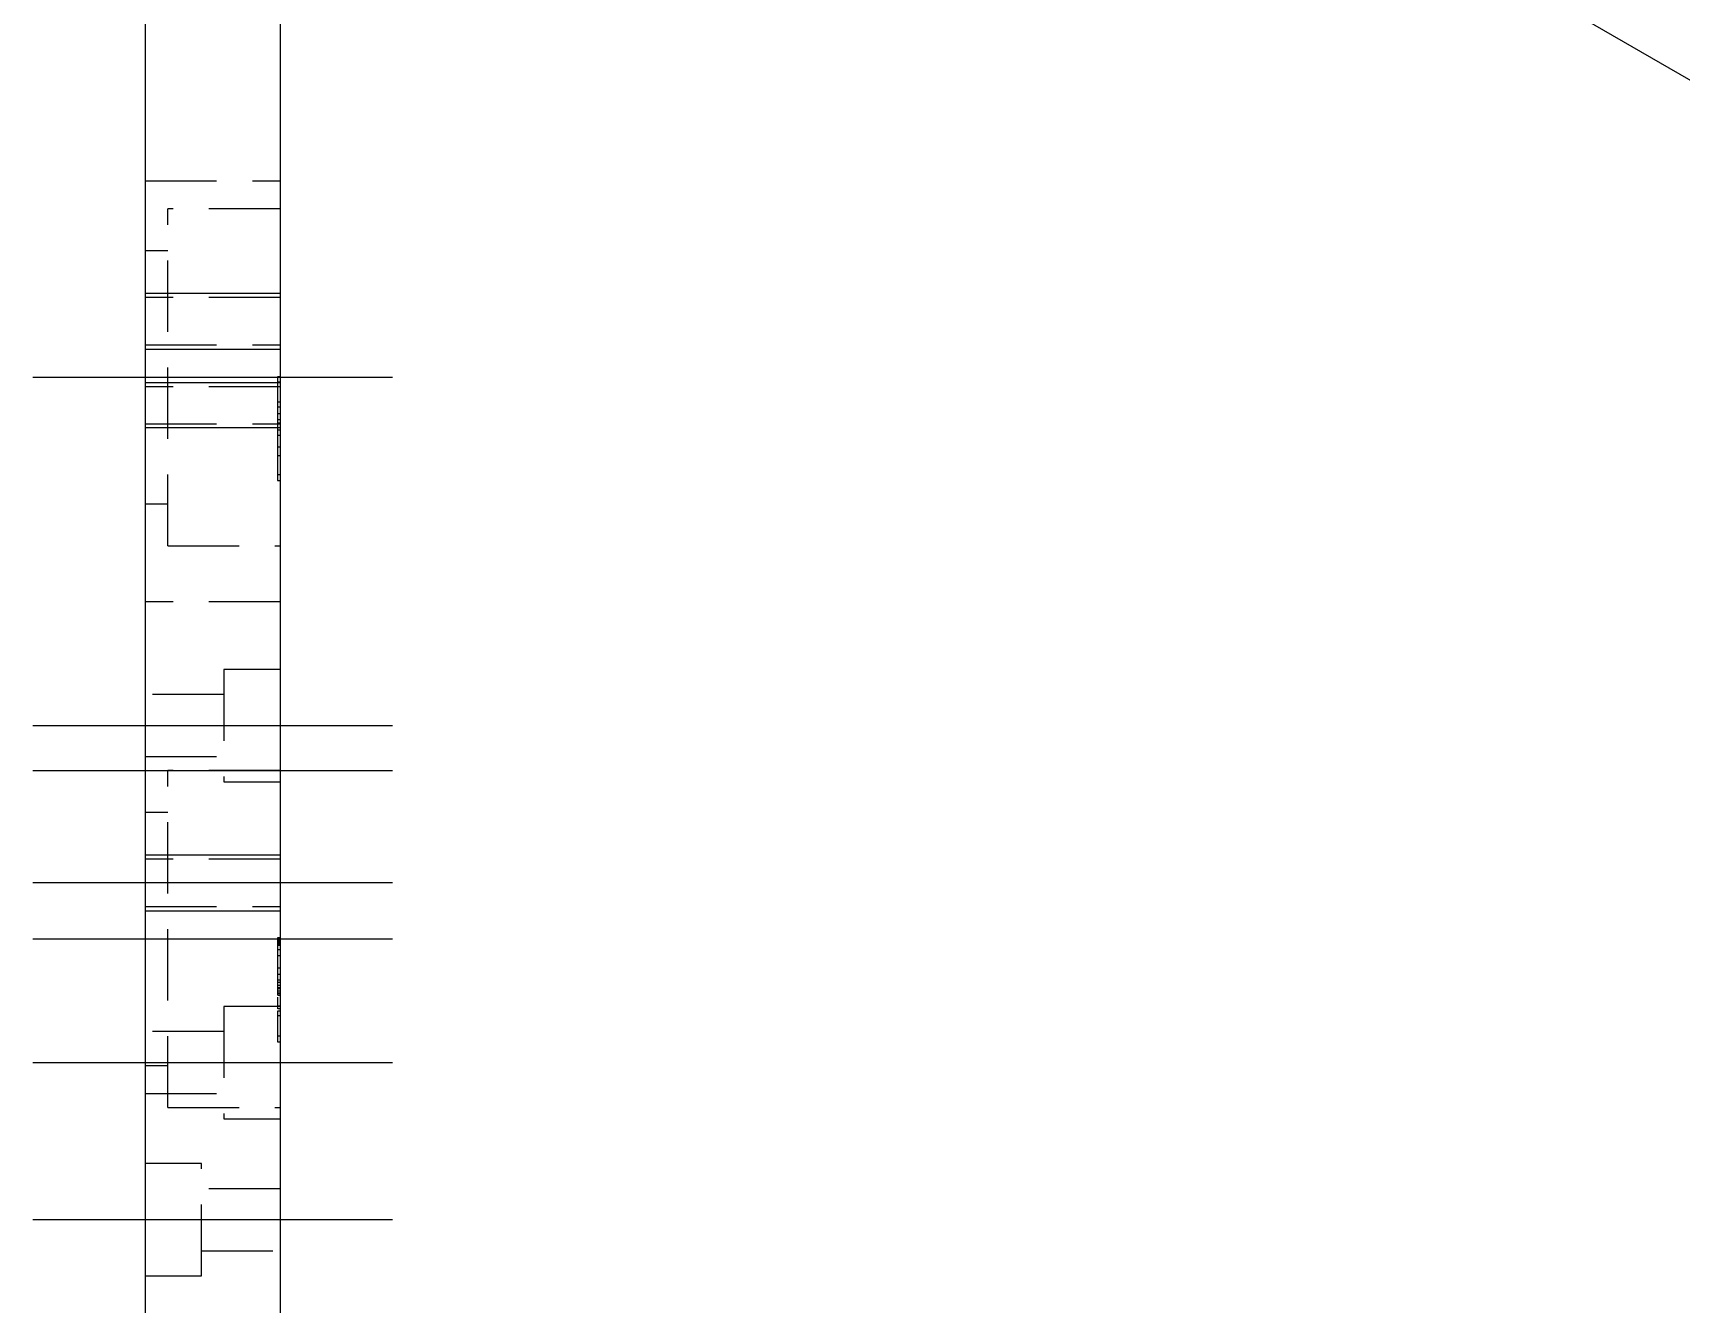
# Model space of a CAD drawing. Extents: x 2 to 292, y 3 to 207.
# Drawn here: x 233.53 to 262.87, y 111.77 to 134.4 of the extents above; entities that cross this region are included whole.
import ezdxf

# ---------------------------------------------------------------- set-up
doc = ezdxf.new("R2010")
doc.units = 0
for name, pattern in [('SLD-中心线', [34.29, 30.48, -1.27, 1.27, -1.27]), ('SLD-实线', [0]), ('SLD-虚线', [1.905, 1.27, -0.635])]:
    doc.linetypes.add(name, pattern=pattern)
doc.layers.get('0').update_dxf_attribs({"linetype": 'CONTINUOUS'})
doc.layers.add('图框', color=7, linetype='SLD-实线')

msp = doc.modelspace()

# ---------------------------------------------------------------- linework, layer by layer
at = {"color": 7, "linetype": 'SLD-实线'}
for p, q in [((235.53011907, 162.27148789), (235.53011907, 46.27149122)), ((237.93011909, 162.27148789), (237.93011909, 46.27149122)), ((243.64598006, 144.75302405), (285.3652783, 120.66898582)), ((235.53011908, 129.77148955), (237.93011908, 129.77148955)), ((235.53011908, 129.77148955), (237.93011908, 129.77148955)), ((235.53011908, 129.77148955), (237.93011908, 129.77148955)), ((235.53011908, 129.77148955), (237.93011908, 129.77148955)), ((235.53011908, 128.77148955), (237.93011908, 128.77148955)), ((235.53011908, 128.77148955), (237.93011908, 128.77148955)), ((235.53011908, 128.77148955), (237.93011908, 128.77148955)), ((235.53011908, 128.77148955), (237.93011908, 128.77148955)), ((237.93011908, 128.17148955), (235.53011908, 128.17148955)), ((237.93011908, 128.17148955), (235.53011908, 128.17148955)), ((237.93511908, 128.18630653), (237.93011909, 128.18630653)), ((237.93011908, 127.37148955), (235.53011908, 127.37148955)), ((237.93011908, 127.37148955), (235.53011908, 127.37148955)), ((237.93011909, 126.5416609), (237.93511908, 126.5416609)), ((235.53011908, 119.77148955), (237.93011908, 119.77148955)), ((235.53011908, 119.77148955), (237.93011908, 119.77148955)), ((235.53011908, 119.77148955), (237.93011908, 119.77148955)), ((235.53011908, 119.77148955), (237.93011908, 119.77148955)), ((235.53011908, 118.77148955), (237.93011908, 118.77148955)), ((235.53011908, 118.77148955), (237.93011908, 118.77148955)), ((235.53011908, 118.77148955), (237.93011908, 118.77148955)), ((235.53011908, 118.77148955), (237.93011908, 118.77148955))]:
    msp.add_line(p, q, dxfattribs=at)
at = {"color": 7, "linetype": 'SLD-虚线'}
for p, q in [((235.53011907, 131.77149015), (237.93011909, 131.77149015)), ((235.93011904, 125.2714889), (235.93011904, 131.27149063)), ((237.93011909, 131.27149063), (235.93011904, 131.27149063)), ((235.93011904, 130.52148836), (235.53011907, 130.52148836)), ((237.93011909, 129.6914907), (235.53011907, 129.6914907)), ((235.53011907, 128.8514899), (237.93011909, 128.8514899)), ((237.89011906, 128.28810977), (237.93011909, 128.28810977)), ((237.93011909, 128.10148912), (235.53011907, 128.10148912)), ((237.93011909, 128.18630653), (237.88511907, 128.18630653)), ((237.89011906, 127.83637362), (237.93011909, 127.83637362)), ((237.89011906, 127.7443217), (237.93011909, 127.7443217)), ((237.89011906, 127.62627321), (237.93011909, 127.62627321)), ((235.53011907, 127.44148987), (237.93011909, 127.44148987)), ((237.89011906, 127.52015757), (237.93011909, 127.52015757)), ((237.89011906, 127.45964246), (237.93011909, 127.45964246)), ((237.89011906, 127.44813579), (237.93011909, 127.44813579)), ((237.89011906, 127.33605372), (237.93011909, 127.33605372)), ((237.89011906, 127.2440018), (237.93011909, 127.2440018)), ((237.89011906, 127.03390139), (237.93011909, 127.03390139)), ((237.89011906, 126.87835115), (237.93011909, 126.87835115)), ((237.88511907, 126.5416609), (237.93011909, 126.5416609)), ((237.89011906, 126.54210495), (237.93011909, 126.54210495)), ((237.88511907, 126.43365132), (237.93511908, 126.43365132)), ((237.89011906, 126.43556314), (237.93011909, 126.43556314)), ((235.53011907, 126.02148967), (235.93011904, 126.02148967)), ((235.93011904, 125.2714889), (237.93011909, 125.2714889)), ((237.93011909, 124.27148985), (235.53011907, 124.27148985)), ((236.93011909, 123.07148891), (236.93011909, 121.07148933)), ((237.93011909, 123.07148891), (236.93011909, 123.07148891)), ((236.93011909, 122.62149023), (235.53011907, 122.62149023)), ((235.53011907, 121.52148949), (236.93011909, 121.52148949)), ((235.53011907, 121.27148973), (237.93011909, 121.27148973)), ((235.93011904, 115.27148949), (235.93011904, 121.27148973)), ((237.93011909, 121.27148973), (235.93011904, 121.27148973)), ((236.93011909, 121.07148933), (237.93011909, 121.07148933)), ((235.93011904, 120.52148896), (235.53011907, 120.52148896)), ((237.93011909, 119.69148981), (235.53011907, 119.69148981)), ((235.53011907, 118.851489), (237.93011909, 118.851489)), ((237.89011906, 118.28512716), (237.89011906, 118.29663383)), ((237.89011906, 118.29663383), (237.93011909, 118.29663383)), ((237.89011906, 118.28811037), (237.93011909, 118.28811037)), ((237.89011906, 118.28512716), (237.93011909, 118.28512716)), ((237.89011906, 118.19605845), (237.89011906, 118.28512716)), ((237.89011906, 118.27063727), (237.93011909, 118.27063727)), ((237.89011906, 118.25657355), (237.93011909, 118.25657355)), ((237.89011906, 118.23910045), (237.93011909, 118.23910045)), ((237.89011906, 118.22461056), (237.93011909, 118.22461056)), ((237.89011906, 118.21310537), (237.93011909, 118.21310537)), ((237.89011906, 118.21054833), (237.93011909, 118.21054833)), ((237.89011906, 118.20458191), (237.93011909, 118.20458191)), ((237.89011906, 118.19605845), (237.93011909, 118.19605845)), ((237.89011906, 118.19307523), (237.93011909, 118.19307523)), ((237.89011906, 118.18753498), (237.93011909, 118.18753498)), ((237.89011906, 118.1585552), (237.93011909, 118.1585552)), ((237.89011906, 118.08397638), (237.93011909, 118.08397638)), ((237.89011906, 117.97743457), (237.93011909, 117.97743457)), ((237.89011906, 117.75582748), (237.89011906, 117.97743457)), ((237.89011906, 117.44813489), (237.89011906, 117.75582748)), ((237.89011906, 117.75582748), (237.93011909, 117.75582748)), ((237.89011906, 117.64672863), (237.93011909, 117.64672863)), ((237.89011906, 117.54317152), (237.93011909, 117.54317152)), ((237.89011906, 117.49970185), (237.93011909, 117.49970185)), ((237.89011906, 117.40509289), (237.89011906, 117.44813489)), ((237.89011906, 117.44813489), (237.93011909, 117.44813489)), ((237.89011906, 117.40509289), (237.93011909, 117.40509289)), ((237.89011906, 117.390603), (237.93011909, 117.390603)), ((237.89011906, 117.35011803), (237.93011909, 117.35011803)), ((237.89011906, 117.30153429), (237.89011906, 117.35011803)), ((236.93011909, 117.07149016), (236.93011909, 115.07148983)), ((237.93011909, 117.07149016), (236.93011909, 117.07149016)), ((237.89011906, 117.31304097), (237.93011909, 117.31304097)), ((237.89011906, 117.30153429), (237.93011909, 117.30153429)), ((237.89011906, 117.27351713), (237.93011909, 117.27351713)), ((237.89011906, 117.0799272), (237.89011906, 117.23536121)), ((237.89011906, 117.02586132), (237.89011906, 117.0799272)), ((237.89011906, 117.0799272), (237.93011909, 117.0799272)), ((237.89011906, 117.03390198), (237.93011909, 117.03390198)), ((237.89011906, 116.91031324), (237.89011906, 116.99085849)), ((237.89011906, 116.99085849), (237.93011909, 116.99085849)), ((237.89011906, 116.91031324), (237.93011909, 116.91031324)), ((236.93011909, 116.62148925), (235.53011907, 116.62148925)), ((237.89011906, 116.54466259), (237.93011909, 116.54466259)), ((237.88511907, 116.4407784), (237.93511908, 116.4407784)), ((237.89011906, 116.44110399), (237.93011909, 116.44110399)), ((235.53011907, 116.02148952), (235.93011904, 116.02148952)), ((235.53011907, 115.52148926), (236.93011909, 115.52148926)), ((235.93011904, 115.27148949), (237.93011909, 115.27148949)), ((236.93011909, 115.07148983), (237.93011909, 115.07148983)), ((236.53011907, 114.2714897), (235.53011907, 114.2714897)), ((236.53011907, 112.27148938), (236.53011907, 114.2714897)), ((237.93011909, 113.82148954), (236.53011907, 113.82148954)), ((236.53011907, 112.72148954), (237.93011909, 112.72148954)), ((235.53011907, 112.27148938), (236.53011907, 112.27148938))]:
    msp.add_line(p, q, dxfattribs=at)
for points, knots in [([(237.89011908, 127.45964212), (237.89011908, 127.47995804), (237.89011908, 127.51818177), (237.89011908, 127.571879), (237.89011908, 127.6182296), (237.89011908, 127.67140206), (237.89011908, 127.73655352), (237.89011908, 127.81628073), (237.89011908, 127.89626073), (237.89011908, 127.96057338), (237.89011908, 128.0097957), (237.89011908, 128.04744773), (237.89011908, 128.08600284), (237.89011908, 128.12568618), (237.89011908, 128.16338516), (237.89011908, 128.19728376), (237.89011908, 128.22590434), (237.89011908, 128.25013269), (237.89011908, 128.26843696), (237.89011908, 128.2813717), (237.89011908, 128.28807299), (237.89011908, 128.28809738), (237.89011908, 128.28811005)], [0, 0, 0, 0, 0.0605814262, 0.1139819893, 0.1602112649, 0.198896638, 0.2731169913, 0.3558302626, 0.43946636, 0.5154714125, 0.5532396233, 0.5931907123, 0.6356339582, 0.6803307357, 0.725359301, 0.7665219732, 0.8054683857, 0.8421771033, 0.8782103091, 0.9159832679, 0.9563629906, 1, 1, 1, 1]), ([(237.89011908, 127.3360538), (237.89011908, 127.3561272), (237.89011908, 127.39241013), (237.89011908, 127.44246911), (237.89011908, 127.48491685), (237.89011908, 127.52416804), (237.89011908, 127.56039495), (237.89011908, 127.58686267), (237.89011908, 127.60515734), (237.89011908, 127.61564206), (237.89011908, 127.62288467), (237.89011908, 127.62510844), (237.89011908, 127.62627327)], [0, 0, 0, 0, 0.1463710204, 0.2645675197, 0.3693667506, 0.4755032446, 0.5874045908, 0.7078730407, 0.7725382873, 0.8423483439, 0.9174203962, 1, 1, 1, 1]), ([(237.89011908, 126.43556371), (237.89011908, 126.43436005), (237.89011908, 126.43196024), (237.89011908, 126.43852778), (237.89011908, 126.44864938), (237.89011908, 126.46074545), (237.89011908, 126.47539881), (237.89011908, 126.49453365), (237.89011908, 126.51679045), (237.89011908, 126.54428783), (237.89011908, 126.57498491), (237.89011908, 126.62143518), (237.89011908, 126.68306803), (237.89011908, 126.74705989), (237.89011908, 126.80368232), (237.89011908, 126.85439701), (237.89011908, 126.91326332), (237.89011908, 126.97742976), (237.89011908, 127.04083119), (237.89011908, 127.09768047), (237.89011908, 127.14495122), (237.89011908, 127.19519357), (237.89011908, 127.25104424), (237.89011908, 127.31687554), (237.89011908, 127.38621197), (237.89011908, 127.4342161), (237.89011908, 127.45964212)], [0, 0, 0, 0, 0.0353424998, 0.0704646544, 0.0893749581, 0.1107980772, 0.135388309, 0.1630306982, 0.1925778133, 0.2225195102, 0.2537796182, 0.2865238921, 0.3536324173, 0.4199308306, 0.4560009181, 0.4986670151, 0.5477043329, 0.6031855759, 0.6581776758, 0.7050166418, 0.7440932433, 0.7753709456, 0.8293307017, 0.881788936, 0.9373879445, 1, 1, 1, 1]), ([(237.89011908, 117.97743458), (237.89011908, 117.98567381), (237.89011908, 118.00343076), (237.89011908, 118.03184175), (237.89011908, 118.06380479), (237.89011908, 118.09761175), (237.89011908, 118.1301546), (237.89011908, 118.15784333), (237.89011908, 118.17918357), (237.89011908, 118.1910892), (237.89011908, 118.19605806)], [0, 0, 0, 0, 0.11301649307, 0.24357002817, 0.38971204507, 0.55144254377, 0.7073273618, 0.8359913704, 0.93155032141, 1, 1, 1, 1]), ([(237.89011906, 117.48313921), (237.89011906, 117.48368241), (237.89011906, 117.50482882), (237.89011906, 117.53052943), (237.89011906, 117.53895932), (237.89011906, 117.54317152)], [0, 0, 0, 0, 0.0130191203, 0.5068304627, 1, 1, 1, 1]), ([(237.89011908, 117.3501173), (237.89011908, 117.35483485), (237.89011908, 117.36215791), (237.89011908, 117.3760282), (237.89011908, 117.39068024), (237.89011908, 117.39952039), (237.89011908, 117.40509279)], [0, 0, 0, 0, 0.3257790938, 0.5057075932, 0.688422248, 1, 1, 1, 1]), ([(237.89011906, 117.27363484), (237.89011906, 117.27369551), (237.89011906, 117.27412007), (237.89011906, 117.28179115), (237.89011906, 117.29034369), (237.89011906, 117.29716502), (237.89011906, 117.30153429)], [0, 0, 0, 0, 0.049541544, 0.3466768574, 0.5815262893, 1, 1, 1, 1]), ([(237.89011908, 116.44110387), (237.89011908, 116.44076744), (237.89011908, 116.44014347), (237.89011908, 116.4463474), (237.89011908, 116.46338024), (237.89011908, 116.48939156), (237.89011908, 116.52603475), (237.89011908, 116.57091724), (237.89011908, 116.61943466), (237.89011908, 116.67006325), (237.89011908, 116.72472322), (237.89011908, 116.78423736), (237.89011908, 116.84721484), (237.89011908, 116.88969898), (237.89011908, 116.91031333)], [0, 0, 0, 0, 0.0865264135, 0.160481316, 0.2307921602, 0.3074847991, 0.389415321, 0.4765114771, 0.5622971479, 0.6393504023, 0.7188495894, 0.8112651674, 0.908421211, 1, 1, 1, 1])]:
    msp.add_open_spline(points, degree=3, knots=knots, dxfattribs=at)
at = {"layer": '图框', "color": 5, "linetype": 'SLD-中心线', "ltscale": 2}
for p, q in [((233.53011908, 128.27148955), (237.93011908, 128.27148955)), ((233.93011908, 128.27148955), (239.93011908, 128.27148955)), ((233.53011908, 122.07148955), (238.93011908, 122.07148955)), ((234.93011908, 122.07148955), (239.93011908, 122.07148955)), ((233.53011908, 121.27148955), (239.93011908, 121.27148955)), ((239.93011908, 119.27148955), (233.53011908, 119.27148955)), ((233.53011908, 118.27148955), (237.93011908, 118.27148955)), ((233.93011908, 118.27148955), (239.93011908, 118.27148955)), ((233.53011908, 116.07148955), (238.93011908, 116.07148955)), ((234.93011908, 116.07148955), (239.93011908, 116.07148955)), ((238.53011908, 113.27148955), (233.53011908, 113.27148955)), ((239.93011908, 113.27148955), (234.53011908, 113.27148955))]:
    msp.add_line(p, q, dxfattribs=at)

doc.saveas('drawing.dxf')
